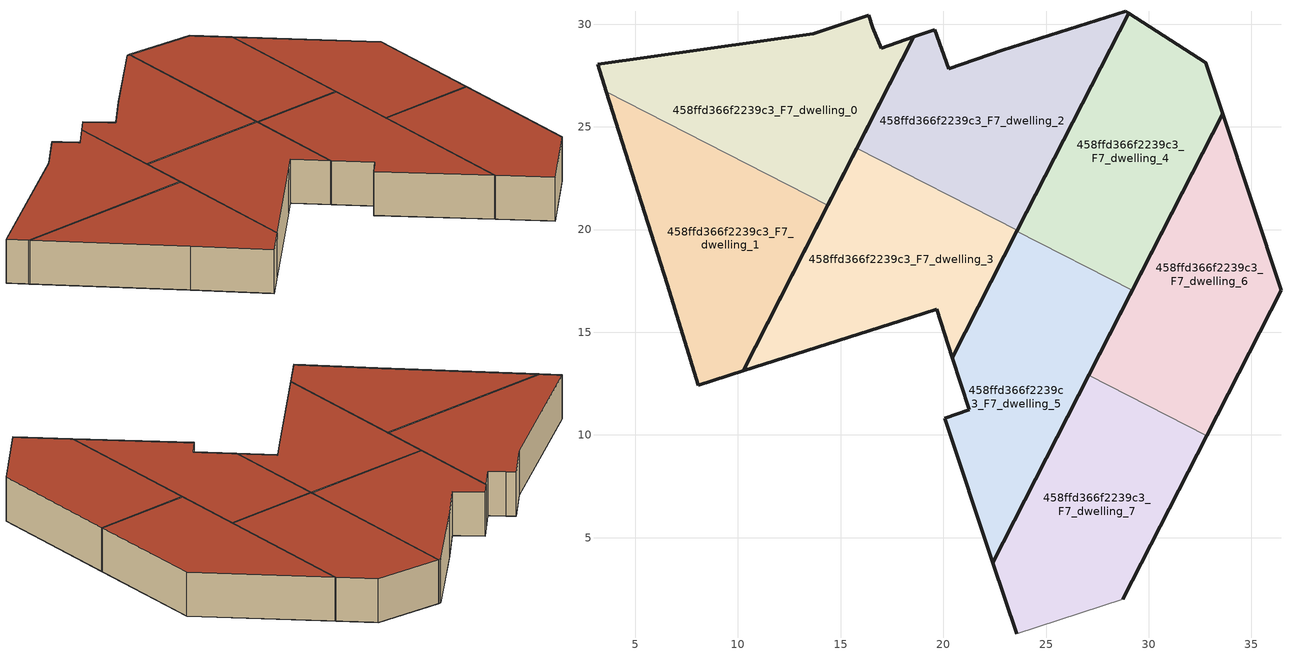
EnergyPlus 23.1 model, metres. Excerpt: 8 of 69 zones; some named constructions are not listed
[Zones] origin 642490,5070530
458ffd366f2239c3_F7_dwelling_0
 floor to 458ffd366f2239c3_F6_dwelling_0 (EU_floor_Construction): 14.37,21.19 18.57,29.39 16.97,28.84 16.57,29.84 16.37,30.44 13.67,29.54 3.16,28.04 3.58,26.71 z21
 wall outside (EU_wall_Construction): 3.58,26.71 3.16,28.04 13.67,29.54 16.37,30.44 16.57,29.84 16.97,28.84 18.57,29.39 14.37,21.19 z21:24
 wall to 458ffd366f2239c3_F7_dwelling_1 (EU_wall_Construction): 14.37,21.19 3.58,26.71 z21:24
 roof outside (EU_roof_Construction): 18.57,29.39 14.37,21.19 3.58,26.71 3.16,28.04 13.67,29.54 16.37,30.44 16.57,29.84 16.97,28.84 z24
458ffd366f2239c3_F7_dwelling_1
 floor to 458ffd366f2239c3_F6_dwelling_1 (EU_floor_Construction): 10.24,13.12 14.37,21.19 3.58,26.71 6.56,17.33 8.06,12.43 z21
 wall outside (EU_wall_Construction): 14.37,21.19 10.24,13.12 8.06,12.43 6.56,17.33 3.58,26.71 z21:24
 roof outside (EU_roof_Construction): 14.37,21.19 10.24,13.12 8.06,12.43 6.56,17.33 3.58,26.71 z24
458ffd366f2239c3_F7_dwelling_2
 floor to 458ffd366f2239c3_F6_dwelling_2 (EU_floor_Construction): 23.61,19.96 29.02,30.54 28.88,30.64 22.87,28.74 20.27,27.84 19.57,29.74 18.57,29.39 15.79,23.96 z21
 wall outside (EU_wall_Construction): 15.79,23.96 18.57,29.39 19.57,29.74 20.27,27.84 22.87,28.74 28.88,30.64 29.02,30.54 23.61,19.96 z21:24
 wall to 458ffd366f2239c3_F7_dwelling_3 (EU_wall_Construction): 23.61,19.96 15.79,23.96 z21:24
 roof outside (EU_roof_Construction): 29.02,30.54 23.61,19.96 15.79,23.96 18.57,29.39 19.57,29.74 20.27,27.84 22.87,28.74 28.88,30.64 z24
458ffd366f2239c3_F7_dwelling_3
 floor to 458ffd366f2239c3_F6_dwelling_3 (EU_floor_Construction): 20.44,13.76 23.61,19.96 15.79,23.96 10.24,13.12 18.47,15.73 19.67,16.13 z21
 wall outside (EU_wall_Construction): 23.61,19.96 20.44,13.76 19.67,16.13 18.47,15.73 10.24,13.12 15.79,23.96 z21:24
 roof outside (EU_roof_Construction): 23.61,19.96 20.44,13.76 19.67,16.13 18.47,15.73 10.24,13.12 15.79,23.96 z24
458ffd366f2239c3_F7_dwelling_4
 floor to 458ffd366f2239c3_F6_dwelling_4 (EU_floor_Construction): 29.2,17.04 33.6,25.65 32.78,28.13 29.02,30.54 23.58,19.91 z21
 wall outside (EU_wall_Construction): 23.58,19.91 29.02,30.54 32.78,28.13 33.6,25.65 29.2,17.04 z21:24
 wall to 458ffd366f2239c3_F7_dwelling_5 (EU_wall_Construction): 29.2,17.04 23.58,19.91 z21:24
 roof outside (EU_roof_Construction): 32.78,28.13 33.6,25.65 29.2,17.04 23.58,19.91 29.02,30.54 z24
458ffd366f2239c3_F7_dwelling_5
 floor to 458ffd366f2239c3_F6_dwelling_5 (EU_floor_Construction): 22.41,3.78 29.2,17.04 23.58,19.91 20.44,13.76 21.27,11.22 20.07,10.83 z21
 wall outside (EU_wall_Construction): 29.2,17.04 22.41,3.78 20.07,10.83 21.27,11.22 20.44,13.76 23.58,19.91 z21:24
 roof outside (EU_roof_Construction): 29.2,17.04 22.41,3.78 20.07,10.83 21.27,11.22 20.44,13.76 23.58,19.91 z24
458ffd366f2239c3_F7_dwelling_6
 floor to 458ffd366f2239c3_F6_dwelling_6 (EU_floor_Construction): 32.81,9.97 36.44,17.05 33.6,25.65 27.08,12.9 z21
 wall outside (EU_wall_Construction): 27.08,12.9 33.6,25.65 36.44,17.05 32.81,9.97 z21:24
 wall to 458ffd366f2239c3_F7_dwelling_7 (EU_wall_Construction): 32.81,9.97 27.08,12.9 z21:24
 roof outside (EU_roof_Construction): 33.6,25.65 36.44,17.05 32.81,9.97 27.08,12.9 z24
458ffd366f2239c3_F7_dwelling_7
 floor to 458ffd366f2239c3_F6_dwelling_7 (EU_floor_Construction): 28.74,2 32.81,9.97 27.08,12.9 22.41,3.78 23.56,0.32 z21
 wall outside (EU_wall_Construction): 23.56,0.32 22.41,3.78 27.08,12.9 / 32.81,9.97 28.74,2 z21:24
 wall adiabatic (EU_wall_Construction): 28.74,2 23.56,0.32 z21:24
 roof outside (EU_roof_Construction): 32.81,9.97 28.74,2 23.56,0.32 22.41,3.78 27.08,12.9 z24
[SCHEDULE:FILE] Column Number=1; Rows to Skip at Top=0; Number of Hours of Data=8760; Column Separator=Comma; Interpolate to Timestep=No; Minutes per Item=60; Adjust Schedule for Daylight Savings=Yes
Name | File
EU_Step8_GainSchedule_458ffd366f2239c3_F2_dwelling_4_f000 | ../../schedules/458ffd366f2239c3/458ffd366f2239c3_F2_dwelling_4_f000_gain.csv
EU_Step8_GainSchedule_458ffd366f2239c3_F2_dwelling_5_f000 | ../../schedules/458ffd366f2239c3/458ffd366f2239c3_F2_dwelling_5_f000_gain.csv
EU_Step8_GainSchedule_458ffd366f2239c3_F2_dwelling_6_f000 | ../../schedules/458ffd366f2239c3/458ffd366f2239c3_F2_dwelling_6_f000_gain.csv
EU_Step8_GainSchedule_458ffd366f2239c3_F2_dwelling_7_f000 | ../../schedules/458ffd366f2239c3/458ffd366f2239c3_F2_dwelling_7_f000_gain.csv
EU_Step8_GainSchedule_458ffd366f2239c3_F2_dwelling_8_f000 | ../../schedules/458ffd366f2239c3/458ffd366f2239c3_F2_dwelling_8_f000_gain.csv
EU_Step8_GainSchedule_458ffd366f2239c3_F3_dwelling_0_f000 | ../../schedules/458ffd366f2239c3/458ffd366f2239c3_F3_dwelling_0_f000_gain.csv
EU_Step8_GainSchedule_458ffd366f2239c3_F3_dwelling_1_f000 | ../../schedules/458ffd366f2239c3/458ffd366f2239c3_F3_dwelling_1_f000_gain.csv
EU_Step8_GainSchedule_458ffd366f2239c3_F3_dwelling_2_f000 | ../../schedules/458ffd366f2239c3/458ffd366f2239c3_F3_dwelling_2_f000_gain.csv
EU_Step8_GainSchedule_458ffd366f2239c3_F3_dwelling_3_f000 | ../../schedules/458ffd366f2239c3/458ffd366f2239c3_F3_dwelling_3_f000_gain.csv
EU_Step8_GainSchedule_458ffd366f2239c3_F3_dwelling_4_f000 | ../../schedules/458ffd366f2239c3/458ffd366f2239c3_F3_dwelling_4_f000_gain.csv
EU_Step8_GainSchedule_458ffd366f2239c3_F3_dwelling_5_f000 | ../../schedules/458ffd366f2239c3/458ffd366f2239c3_F3_dwelling_5_f000_gain.csv
EU_Step8_GainSchedule_458ffd366f2239c3_F3_dwelling_6_f000 | ../../schedules/458ffd366f2239c3/458ffd366f2239c3_F3_dwelling_6_f000_gain.csv
EU_Step8_GainSchedule_458ffd366f2239c3_F3_dwelling_7_f000 | ../../schedules/458ffd366f2239c3/458ffd366f2239c3_F3_dwelling_7_f000_gain.csv
EU_Step8_GainSchedule_458ffd366f2239c3_F3_dwelling_8_f000 | ../../schedules/458ffd366f2239c3/458ffd366f2239c3_F3_dwelling_8_f000_gain.csv
EU_Step8_GainSchedule_458ffd366f2239c3_F4_dwelling_0_f000 | ../../schedules/458ffd366f2239c3/458ffd366f2239c3_F4_dwelling_0_f000_gain.csv
EU_Step8_GainSchedule_458ffd366f2239c3_F4_dwelling_1_f000 | ../../schedules/458ffd366f2239c3/458ffd366f2239c3_F4_dwelling_1_f000_gain.csv
EU_Step8_GainSchedule_458ffd366f2239c3_F4_dwelling_2_f000 | ../../schedules/458ffd366f2239c3/458ffd366f2239c3_F4_dwelling_2_f000_gain.csv
EU_Step8_GainSchedule_458ffd366f2239c3_F4_dwelling_3_f000 | ../../schedules/458ffd366f2239c3/458ffd366f2239c3_F4_dwelling_3_f000_gain.csv
EU_Step8_GainSchedule_458ffd366f2239c3_F4_dwelling_4_f000 | ../../schedules/458ffd366f2239c3/458ffd366f2239c3_F4_dwelling_4_f000_gain.csv
EU_Step8_GainSchedule_458ffd366f2239c3_F4_dwelling_5_f000 | ../../schedules/458ffd366f2239c3/458ffd366f2239c3_F4_dwelling_5_f000_gain.csv
EU_Step8_GainSchedule_458ffd366f2239c3_F4_dwelling_6_f000 | ../../schedules/458ffd366f2239c3/458ffd366f2239c3_F4_dwelling_6_f000_gain.csv
EU_Step8_GainSchedule_458ffd366f2239c3_F4_dwelling_7_f000 | ../../schedules/458ffd366f2239c3/458ffd366f2239c3_F4_dwelling_7_f000_gain.csv
EU_Step8_GainSchedule_458ffd366f2239c3_F4_dwelling_8_f000 | ../../schedules/458ffd366f2239c3/458ffd366f2239c3_F4_dwelling_8_f000_gain.csv
